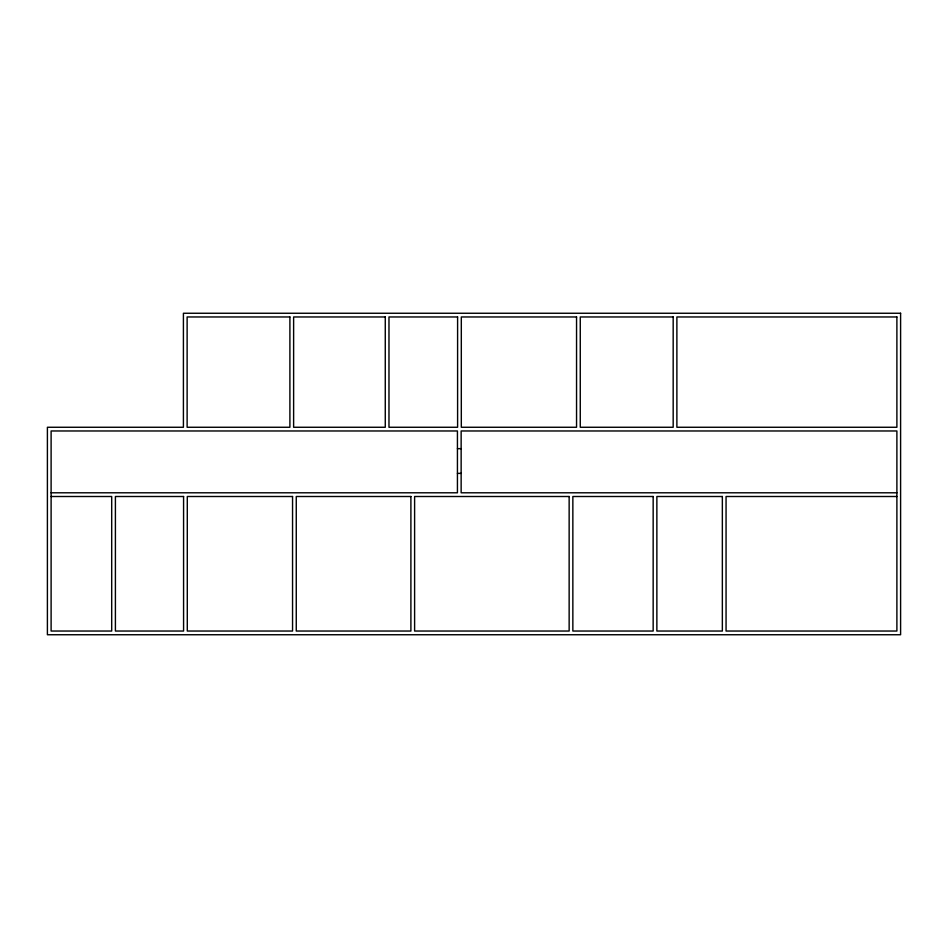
<?xml version="1.0" encoding="UTF-8"?>
<svg xmlns="http://www.w3.org/2000/svg" width="948" height="948" viewBox="0 0 948 948"><rect width="100%" height="100%" fill="white"/><g stroke="black" fill="none" stroke-linecap="round" stroke-linejoin="round"><path stroke-width="1.42" d="M457.434 448.653L461.143 448.653M457.434 473.384L461.143 473.384M51.109 492.794L457.434 492.794L457.434 430.973L51.109 430.973L51.109 631.036L111.698 631.036L111.698 496.503L51.109 496.503M896.891 492.794L461.143 492.794L461.143 430.973L896.891 430.973L896.891 631.036L726.061 631.036L726.061 496.503L896.891 496.503M900.6 313.255L183.414 313.255L183.414 427.264L47.4 427.264L47.4 634.745L900.6 634.745L900.6 313.255M289.898 316.964L187.123 316.964L187.123 427.264L289.898 427.264L289.898 316.964M385.267 316.964L293.619 316.964L293.619 427.264L385.267 427.264L385.267 316.964M457.6 316.964L388.976 316.964L388.976 427.264L457.6 427.264L457.6 316.964M576.55 316.964L461.309 316.964L461.309 427.264L576.55 427.264L576.55 316.964M673.175 316.964L580.259 316.964L580.259 427.264L673.175 427.264L673.175 316.964M896.891 316.964L676.884 316.964L676.884 427.264L896.891 427.264L896.891 316.964M183.58 496.503L115.407 496.503L115.407 631.036L183.58 631.036L183.58 496.503M292.553 496.503L187.289 496.503L187.289 631.036L292.553 631.036L292.553 496.503M410.899 496.503L296.262 496.503L296.262 631.036L410.899 631.036L410.899 496.503M569.144 496.503L414.608 496.503L414.608 631.036L569.144 631.036L569.144 496.503M653.16 496.503L572.853 496.503L572.853 631.036L653.16 631.036L653.16 496.503M722.352 496.503L656.869 496.503L656.869 631.036L722.352 631.036L722.352 496.503"/></g></svg>
